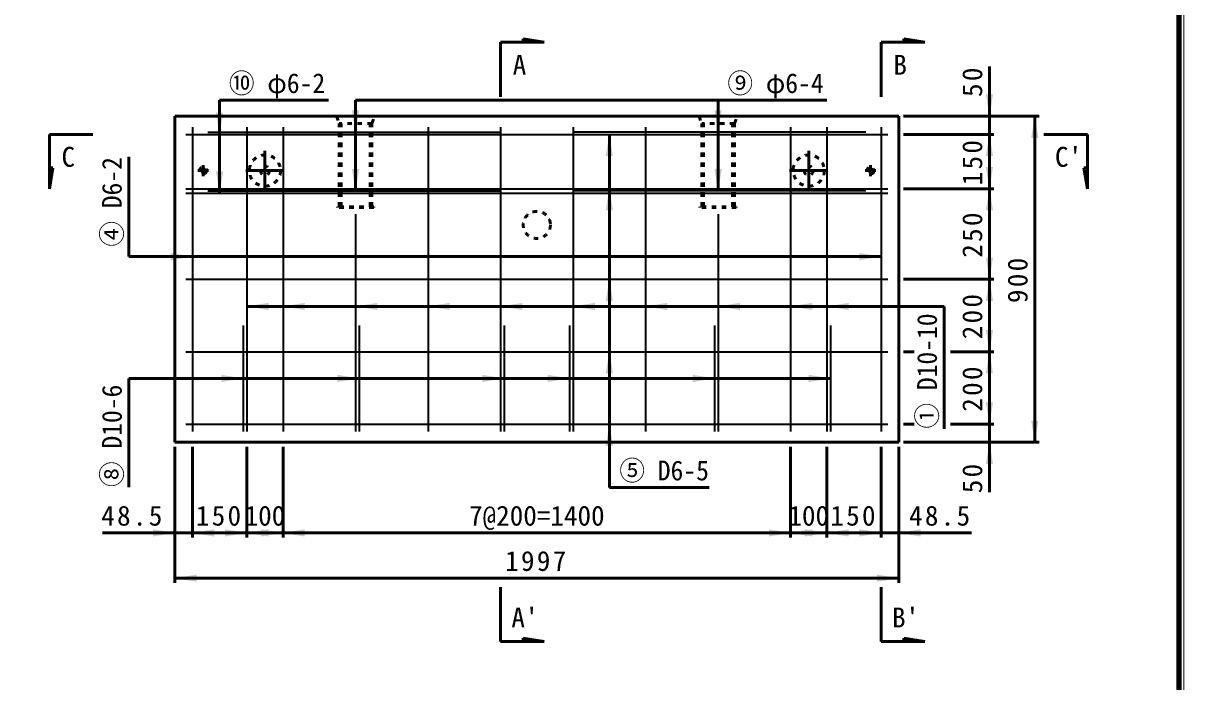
# Model space of a CAD drawing. Units: millimetres, scale not verified, with parts at other scales. Extents: x 100 to 4105, y 100 to 2870.
# Drawn here: x 2824 to 4105, y 827 to 1554 of the extents above; entities that cross this region are included whole.
import ezdxf
from ezdxf.enums import TextEntityAlignment as Align

# ---------------------------------------------------------------- set-up
doc = ezdxf.new("R2010")
doc.units = ezdxf.units.MM
doc.header["$LTSCALE"] = 5
doc.linetypes.add('USER2', pattern=[13.4, 10, -1.2, 1, -1.2])
doc.linetypes.add('USER3', pattern=[2.2, 1, -1.2])
doc.layers.add('V-nasSTD', color=7, linetype='Continuous', lineweight=50)
doc.styles.add('ＭＳ ゴシック', font='')
doc.styles.get('ＭＳ ゴシック').set_extended_font_data('MS Gothic')

msp = doc.modelspace()

# ---------------------------------------------------------------- hatches: boundary and pattern name
at = {"layer": 'V-nasSTD'}
for points in [[(3890.593, 1475.555), (3894.593, 1475.555), (3890.593, 1451.555), (3886.593, 1475.555)], [(3041.193, 1455.555), (3045.193, 1455.555), (3041.193, 1431.555), (3037.193, 1455.555)], [(3191.193, 1457.955), (3195.193, 1457.955), (3191.193, 1433.955), (3187.193, 1457.955)], [(3591.193, 1457.955), (3595.193, 1457.955), (3591.193, 1433.955), (3587.193, 1457.955)], [(3940.593, 1427.555), (3944.593, 1427.555), (3940.593, 1451.555), (3936.593, 1427.555)], [(3471.193, 1407.555), (3475.193, 1407.555), (3471.193, 1431.555), (3467.193, 1407.555)], [(3890.593, 1407.555), (3894.593, 1407.555), (3890.593, 1431.555), (3886.593, 1407.555)], [(3041.193, 1390.755), (3045.193, 1390.755), (3041.193, 1366.755), (3037.193, 1390.755)], [(3191.193, 1393.155), (3195.193, 1393.155), (3191.193, 1369.155), (3187.193, 1393.155)], [(3591.193, 1393.155), (3595.193, 1393.155), (3591.193, 1369.155), (3587.193, 1393.155)], [(3890.593, 1395.555), (3894.593, 1395.555), (3890.593, 1371.555), (3886.593, 1395.555)], [(3471.193, 1347.555), (3475.193, 1347.555), (3471.193, 1371.555), (3467.193, 1347.555)], [(3890.593, 1347.555), (3894.593, 1347.555), (3890.593, 1371.555), (3886.593, 1347.555)], [(2987.193, 1296.555), (2987.193, 1292.555), (3011.193, 1296.555), (2987.193, 1300.555)], [(3747.193, 1296.555), (3747.193, 1292.555), (3771.193, 1296.555), (3747.193, 1300.555)], [(3890.593, 1295.555), (3894.593, 1295.555), (3890.593, 1271.555), (3886.593, 1295.555)], [(3471.193, 1247.555), (3475.193, 1247.555), (3471.193, 1271.555), (3467.193, 1247.555)], [(3890.593, 1247.555), (3894.593, 1247.555), (3890.593, 1271.555), (3886.593, 1247.555)], [(3095.193, 1241.555), (3095.193, 1237.555), (3071.193, 1241.555), (3095.193, 1245.555)], [(3135.193, 1241.555), (3135.193, 1237.555), (3111.193, 1241.555), (3135.193, 1245.555)], [(3215.193, 1241.555), (3215.193, 1237.555), (3191.193, 1241.555), (3215.193, 1245.555)], [(3295.193, 1241.555), (3295.193, 1237.555), (3271.193, 1241.555), (3295.193, 1245.555)], [(3375.193, 1241.555), (3375.193, 1237.555), (3351.193, 1241.555), (3375.193, 1245.555)], [(3455.193, 1241.555), (3455.193, 1237.555), (3431.193, 1241.555), (3455.193, 1245.555)], [(3535.193, 1241.555), (3535.193, 1237.555), (3511.193, 1241.555), (3535.193, 1245.555)], [(3615.193, 1241.555), (3615.193, 1237.555), (3591.193, 1241.555), (3615.193, 1245.555)], [(3695.193, 1241.555), (3695.193, 1237.555), (3671.193, 1241.555), (3695.193, 1245.555)], [(3735.193, 1241.555), (3735.193, 1237.555), (3711.193, 1241.555), (3735.193, 1245.555)], [(3890.593, 1215.555), (3894.593, 1215.555), (3890.593, 1191.555), (3886.593, 1215.555)], [(3471.193, 1167.555), (3475.193, 1167.555), (3471.193, 1191.555), (3467.193, 1167.555)], [(3890.593, 1167.555), (3894.593, 1167.555), (3890.593, 1191.555), (3886.593, 1167.555)], [(3043.193, 1162.07), (3043.193, 1158.07), (3067.193, 1162.07), (3043.193, 1166.07)], [(3171.193, 1162.07), (3171.193, 1158.07), (3195.193, 1162.07), (3171.193, 1166.07)], [(3331.193, 1162.07), (3331.193, 1158.07), (3355.193, 1162.07), (3331.193, 1166.07)], [(3403.193, 1162.07), (3403.193, 1158.07), (3427.193, 1162.07), (3403.193, 1166.07)], [(3563.193, 1162.07), (3563.193, 1158.07), (3587.193, 1162.07), (3563.193, 1166.07)], [(3691.193, 1162.07), (3691.193, 1158.07), (3715.193, 1162.07), (3691.193, 1166.07)], [(3890.593, 1135.555), (3894.593, 1135.555), (3890.593, 1111.555), (3886.593, 1135.555)], [(3940.593, 1115.555), (3944.593, 1115.555), (3940.593, 1091.555), (3936.593, 1115.555)], [(3471.193, 1087.555), (3475.193, 1087.555), (3471.193, 1111.555), (3467.193, 1087.555)], [(3890.593, 1067.555), (3894.593, 1067.555), (3890.593, 1091.555), (3886.593, 1067.555)], [(2967.793, 991.555), (2967.793, 987.555), (2991.793, 991.555), (2967.793, 995.555)], [(3035.193, 991.555), (3035.193, 987.555), (3011.193, 991.555), (3035.193, 995.555)], [(3047.193, 991.555), (3047.193, 987.555), (3071.193, 991.555), (3047.193, 995.555)], [(3095.193, 991.555), (3095.193, 987.555), (3071.193, 991.555), (3095.193, 995.555)], [(3087.193, 991.555), (3087.193, 987.555), (3111.193, 991.555), (3087.193, 995.555)], [(3135.193, 991.555), (3135.193, 987.555), (3111.193, 991.555), (3135.193, 995.555)], [(3647.193, 991.555), (3647.193, 987.555), (3671.193, 991.555), (3647.193, 995.555)], [(3695.193, 991.555), (3695.193, 987.555), (3671.193, 991.555), (3695.193, 995.555)], [(3687.193, 991.555), (3687.193, 987.555), (3711.193, 991.555), (3687.193, 995.555)], [(3735.193, 991.555), (3735.193, 987.555), (3711.193, 991.555), (3735.193, 995.555)], [(3747.193, 991.555), (3747.193, 987.555), (3771.193, 991.555), (3747.193, 995.555)], [(3814.593, 991.555), (3814.593, 987.555), (3790.593, 991.555), (3814.593, 995.555)], [(3015.793, 941.555), (3015.793, 937.555), (2991.793, 941.555), (3015.793, 945.555)], [(3766.593, 941.555), (3766.593, 937.555), (3790.593, 941.555), (3766.593, 945.555)]]:
    msp.add_hatch(color=256, dxfattribs=at).paths.add_polyline_path(points)

# ---------------------------------------------------------------- linework, layer by layer
at = {"layer": 'V-nasSTD', "lineweight": 100}
msp.add_line((4100, 105), (4100, 2865), dxfattribs=at)
at = {"layer": 'V-nasSTD'}
for p, q in [((3376.193, 1533.155), (3376.193, 1536.995)), ((3376.193, 1536.995), (3399.233, 1533.155)), ((3796.193, 1533.155), (3796.193, 1536.995)), ((3796.193, 1536.995), (3819.233, 1533.155)), ((3351.193, 1473.155), (3351.193, 1533.155)), ((3376.193, 1533.155), (3351.193, 1533.155)), ((3376.193, 1533.155), (3399.233, 1533.155)), ((3771.193, 1473.155), (3771.193, 1533.155)), ((3796.193, 1533.155), (3771.193, 1533.155)), ((3796.193, 1533.155), (3819.233, 1533.155)), ((3890.593, 1451.555), (3890.593, 1506.555)), ((3041.193, 1469.155), (3041.193, 1366.755)), ((3041.193, 1469.155), (3161.193, 1469.155)), ((3191.193, 1469.155), (3191.193, 1369.155)), ((3191.193, 1469.155), (3711.193, 1469.155)), ((3591.193, 1469.155), (3591.193, 1369.155)), ((2991.793, 1451.555), (2991.793, 1091.555)), ((3790.593, 1451.555), (2991.793, 1451.555)), ((3790.593, 1091.555), (3790.593, 1451.555)), ((3795.593, 1451.555), (3945.593, 1451.555)), ((3890.593, 1451.555), (3890.593, 1431.555)), ((3940.593, 1451.555), (3940.593, 1091.555)), ((2853.345, 1394.595), (2853.345, 1431.555)), ((2901.385, 1431.555), (2853.345, 1431.555)), ((3471.193, 1041.555), (3471.193, 1431.555)), ((3795.593, 1431.555), (3895.593, 1431.555)), ((3890.593, 1431.555), (3890.593, 1371.555)), ((3950.593, 1431.555), (3998.633, 1431.555)), ((3998.633, 1394.595), (3998.633, 1431.555)), ((2941.193, 1296.555), (2941.193, 1406.555)), ((2853.345, 1394.595), (2857.185, 1394.595)), ((2857.185, 1394.595), (2853.345, 1371.555)), ((2853.345, 1394.595), (2853.345, 1371.555)), ((3998.633, 1394.595), (3994.793, 1394.595)), ((3994.793, 1394.595), (3998.633, 1371.555)), ((3998.633, 1394.595), (3998.633, 1371.555)), ((3795.593, 1371.555), (3895.593, 1371.555)), ((3890.593, 1371.555), (3890.593, 1271.555)), ((3771.193, 1296.555), (2941.193, 1296.555)), ((3795.593, 1271.555), (3895.593, 1271.555)), ((3890.593, 1271.555), (3890.593, 1191.555)), ((3840.593, 1241.555), (3071.193, 1241.555)), ((3840.593, 1106.555), (3840.593, 1241.555)), ((3795.593, 1191.555), (3807.593, 1191.555)), ((3847.593, 1191.555), (3895.593, 1191.555)), ((3890.593, 1191.555), (3890.593, 1111.555)), ((3715.193, 1162.07), (2941.193, 1162.07)), ((2941.193, 1042.07), (2941.193, 1162.07)), ((3795.593, 1111.555), (3807.593, 1111.555)), ((3847.593, 1111.555), (3895.593, 1111.555)), ((3890.593, 1091.555), (3890.593, 1111.555)), ((2991.793, 1091.555), (3790.593, 1091.555)), ((3795.593, 1091.555), (3945.593, 1091.555)), ((3890.593, 1091.555), (3890.593, 1036.555)), ((2991.793, 1086.555), (2991.793, 936.555)), ((3011.193, 1086.555), (3011.193, 986.555)), ((3071.193, 1086.555), (3071.193, 986.555)), ((3111.193, 1086.555), (3111.193, 986.555)), ((3671.193, 1086.555), (3671.193, 986.555)), ((3711.193, 1086.555), (3711.193, 986.555)), ((3771.193, 1086.555), (3771.193, 986.555)), ((3790.593, 1086.555), (3790.593, 936.555)), ((3471.193, 1041.555), (3581.193, 1041.555)), ((2911.793, 991.555), (2991.793, 991.555)), ((2991.793, 991.555), (3011.193, 991.555)), ((3011.193, 991.555), (3071.193, 991.555)), ((3071.193, 991.555), (3111.193, 991.555)), ((3111.193, 991.555), (3671.193, 991.555)), ((3711.193, 991.555), (3671.193, 991.555)), ((3771.193, 991.555), (3711.193, 991.555)), ((3790.593, 991.555), (3771.193, 991.555)), ((3870.593, 991.555), (3790.593, 991.555)), ((2991.793, 941.555), (3790.593, 941.555)), ((3351.193, 931.555), (3351.193, 871.555)), ((3771.193, 931.555), (3771.193, 871.555)), ((3376.193, 871.555), (3351.193, 871.555)), ((3376.193, 871.555), (3376.193, 875.395)), ((3376.193, 875.395), (3399.233, 871.555)), ((3376.193, 871.555), (3399.233, 871.555)), ((3796.193, 871.555), (3771.193, 871.555)), ((3796.193, 871.555), (3796.193, 875.395)), ((3796.193, 875.395), (3819.233, 871.555)), ((3819.233, 871.555), (3796.193, 871.555))]:
    msp.add_line(p, q, dxfattribs=at)
at = {"layer": 'V-nasSTD', "linetype": 'USER3'}
for p, q in [((3170.193, 1451.555), (3173.193, 1443.555)), ((3209.193, 1443.555), (3212.193, 1451.555)), ((3570.193, 1451.555), (3573.193, 1443.555)), ((3609.193, 1443.555), (3612.193, 1451.555)), ((3173.193, 1351.555), (3173.193, 1443.555)), ((3209.193, 1443.555), (3173.193, 1443.555)), ((3175.193, 1351.555), (3175.193, 1443.555)), ((3207.193, 1351.555), (3207.193, 1443.555)), ((3209.193, 1351.555), (3209.193, 1443.555)), ((3573.193, 1351.555), (3573.193, 1443.555)), ((3609.193, 1443.555), (3573.193, 1443.555)), ((3575.193, 1351.555), (3575.193, 1443.555)), ((3607.193, 1351.555), (3607.193, 1443.555)), ((3609.193, 1351.555), (3609.193, 1443.555)), ((3211.193, 1351.555), (3171.193, 1351.555)), ((3171.193, 1350.755), (3171.193, 1351.555)), ((3211.193, 1350.755), (3171.193, 1350.755)), ((3211.193, 1350.755), (3211.193, 1351.555)), ((3611.193, 1351.555), (3571.193, 1351.555)), ((3571.193, 1350.755), (3571.193, 1351.555)), ((3611.193, 1350.755), (3571.193, 1350.755)), ((3611.193, 1350.755), (3611.193, 1351.555))]:
    msp.add_line(p, q, dxfattribs=at)
at = {"layer": 'V-nasSTD', "lineweight": 35}
for p, q in [((3011.193, 1439.555), (3011.193, 1103.555)), ((3071.193, 1439.555), (3071.193, 1103.555)), ((3111.193, 1439.555), (3111.193, 1103.555)), ((3271.193, 1439.555), (3271.193, 1103.555)), ((3351.193, 1439.555), (3351.193, 1103.555)), ((3431.193, 1439.555), (3431.193, 1103.555)), ((3511.193, 1439.555), (3511.193, 1103.555)), ((3671.193, 1439.555), (3671.193, 1103.555)), ((3711.193, 1439.555), (3711.193, 1103.555)), ((3771.193, 1439.555), (3771.193, 1103.555)), ((3003.793, 1431.555), (3778.593, 1431.555)), ((3028.193, 1433.955), (3351.193, 1433.955)), ((3754.193, 1433.955), (3431.193, 1433.955)), ((3003.793, 1371.555), (3778.593, 1371.555)), ((3003.793, 1366.755), (3778.593, 1366.755)), ((3028.193, 1369.155), (3351.193, 1369.155)), ((3754.193, 1369.155), (3431.193, 1369.155)), ((3191.193, 1343.555), (3191.193, 1103.555)), ((3591.193, 1343.555), (3591.193, 1103.555)), ((3003.793, 1271.555), (3778.593, 1271.555)), ((3067.193, 1220.584), (3067.193, 1103.555)), ((3195.193, 1220.584), (3195.193, 1103.555)), ((3355.193, 1220.584), (3355.193, 1103.555)), ((3427.193, 1220.584), (3427.193, 1103.555)), ((3587.193, 1220.584), (3587.193, 1103.555)), ((3715.193, 1220.584), (3715.193, 1103.555)), ((3003.793, 1191.555), (3778.593, 1191.555)), ((3003.793, 1111.555), (3778.593, 1111.555))]:
    msp.add_line(p, q, dxfattribs=at)
at = {"layer": 'V-nasSTD', "linetype": 'USER2'}
for p, q in [((3091.193, 1413.355), (3091.193, 1370.955)), ((3691.193, 1413.355), (3691.193, 1370.955)), ((3022.993, 1385.555), (3022.993, 1397.555)), ((3759.393, 1385.555), (3759.393, 1397.555)), ((3016.993, 1391.555), (3028.993, 1391.555)), ((3069.993, 1391.555), (3112.393, 1391.555)), ((3669.993, 1391.555), (3712.393, 1391.555)), ((3753.393, 1391.555), (3765.393, 1391.555))]:
    msp.add_line(p, q, dxfattribs=at)
at = {"layer": 'V-nasSTD', "lineweight": 13}
msp.add_lwpolyline([(100, 100), (100, 2870), (4105, 2870), (4105, 100)], close=True, dxfattribs=at)
at = {"layer": 'V-nasSTD', "linetype": 'USER3'}
for centre, radius in [((3091.193, 1391.555), 17.2), ((3691.193, 1391.555), 17.2), ((3091.193, 1391.555), 5), ((3691.193, 1391.555), 5), ((3022.993, 1391.555), 3.8), ((3022.993, 1391.555), 2.4), ((3022.993, 1391.555), 2), ((3759.393, 1391.555), 3.8), ((3759.393, 1391.555), 2.4), ((3759.393, 1391.555), 2), ((3391.193, 1331.555), 15)]:
    msp.add_circle(centre, radius, dxfattribs=at)

# ---------------------------------------------------------------- texts
at = {"layer": 'V-nasSTD', "style": 'ＭＳ ゴシック'}
for s, p in [('A', (3372.059, 1519.331)), ('B', (3792.059, 1519.331)), ('C', (2874.211, 1417.731)), ("C'", (3977.768, 1417.731)), ('100', (3091.193, 1021.555)), ('7@200=1400', (3391.193, 1021.555)), ('100', (3691.193, 1021.555)), ("A'", (3378.082, 909.111)), ("B'", (3798.082, 909.111))]:
    msp.add_text(s, height=21.99, dxfattribs=at).set_placement(p, align=Align.TOP_CENTER)
at = {"layer": 'V-nasSTD', "style": 'ＭＳ ゴシック', "width": 0.95}
for s, p in [('⑩ φ6-2', (3104.558, 1498.963)), ('⑨ φ6-4', (3654.558, 1498.963)), ('⑤ D6-5', (3531.637, 1071.363))]:
    msp.add_text(s, height=21.85, dxfattribs=at).set_placement(p, align=Align.TOP_CENTER)
for s, p in [('④ D6-2', (2911.385, 1356.999)), ('① D10-10', (3810.785, 1170.27)), ('⑧ D10-6', (2911.385, 1098.705))]:
    msp.add_text(s, height=21.85, rotation=90, dxfattribs=at).set_placement(p, align=Align.TOP_CENTER)
at = {"layer": 'V-nasSTD', "char_height": 21.99, "attachment_point": 2, "rotation": 90, "style": 'ＭＳ ゴシック'}
for s, insert in [('\\T1.17;50', (3860.593, 1490.305)), ('\\T1.17;150', (3860.593, 1401.555)), ('\\T1.17;250', (3860.593, 1321.555)), ('\\T1.17;900', (3910.593, 1271.555)), ('\\T1.17;200', (3860.593, 1231.555)), ('\\T1.17;200', (3860.593, 1151.555)), ('\\T1.17;50', (3860.593, 1052.805))]:
    msp.add_mtext(s, dxfattribs=dict(at, insert=insert))
at = {"layer": 'V-nasSTD', "char_height": 21.99, "attachment_point": 2, "style": 'ＭＳ ゴシック'}
for s, insert in [('\\T1.17;48.5', (2945.543, 1021.555)), ('\\T1.17;150', (3041.193, 1021.555)), ('\\T1.17;150', (3741.193, 1021.555)), ('\\T1.17;48.5', (3836.843, 1021.555)), ('\\T1.17;1997', (3391.193, 971.555))]:
    msp.add_mtext(s, dxfattribs=dict(at, insert=insert))

doc.saveas('drawing.dxf')
